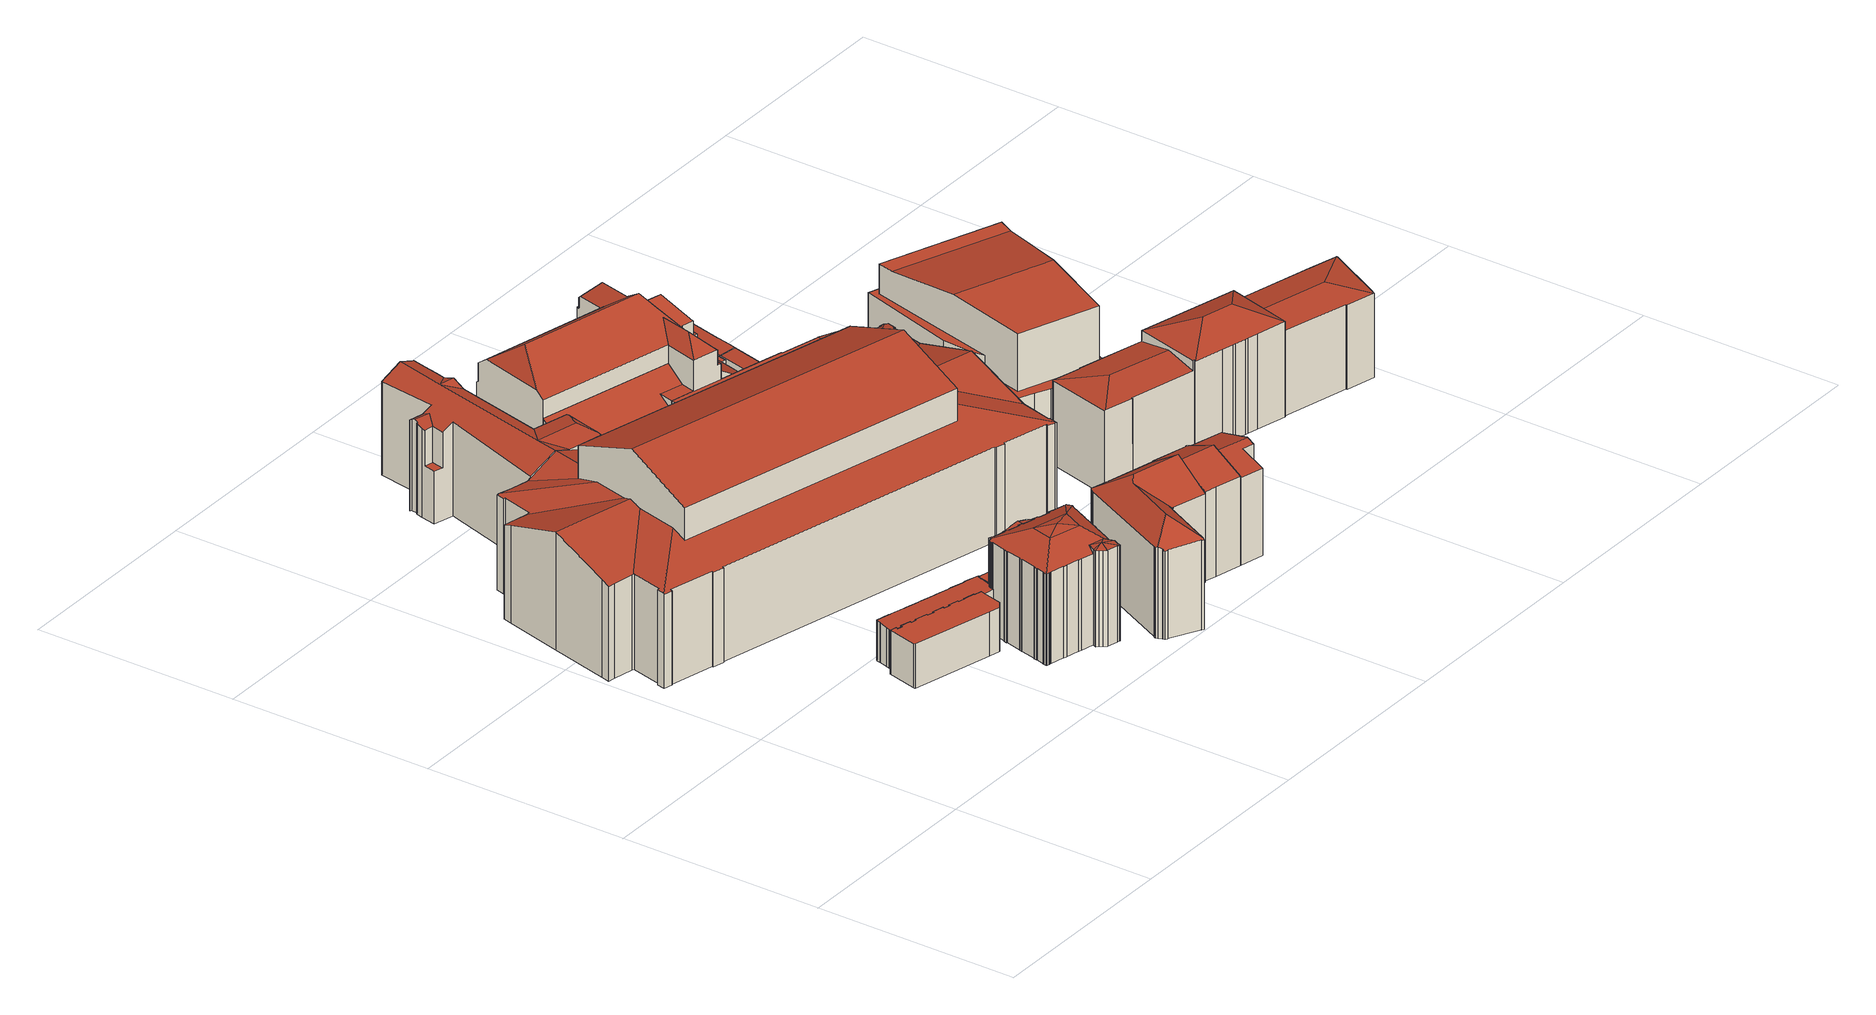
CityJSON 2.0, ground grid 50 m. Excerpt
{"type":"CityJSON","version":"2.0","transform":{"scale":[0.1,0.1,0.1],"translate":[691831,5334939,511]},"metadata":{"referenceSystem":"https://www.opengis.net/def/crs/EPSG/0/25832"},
"CityObjects":{
"building1":{"type":"Building","attributes":{"Gemeindeschluessel":"09162000","HoeheDach":"524.100","HoeheGrund":"513.353","Methode":"9999","NiedrigsteTraufeDesGebaeudes":"524.100","Geometrietyp2DReferenz":"3000","function":"31001_2000","roofType":"1000","measuredHeight":10.75,"storeysAboveGround":2},"geometry":[{"type":"MultiSurface","lod":"2","boundaries":[[[0,1,2,3]],[[4,5,6,7]],[[1,8,9,2]],[[8,4,7,9]],[[10,11,12,13]],[[14,15,16,17]],[[18,19,20,21]],[[11,22,23,12]],[[24,25,26,27]],[[28,29,30,31]],[[32,19,18,33,34,35,22,11,10,36,37,25,24,38,39,29,28,40,41,42,43,44,45,5,4,8,1,0,46,15,14,47,48]],[[5,45,49,6]],[[39,38,50,51]],[[25,37,52,26]],[[44,43,53,54]],[[33,18,21,55]],[[47,14,17,56]],[[48,47,56,57]],[[35,34,58,59]],[[43,42,60,53]],[[29,39,51,30]],[[45,44,54,49]],[[42,41,61,60]],[[46,0,3,62]],[[19,32,63,20]],[[34,33,55,58]],[[40,28,31,64]],[[41,40,64,61]],[[15,46,62,16]],[[38,24,27,50]],[[32,48,57,63]],[[37,36,65,52]],[[57,56,17,16,62,3,2,9,7,6,49,54,53,60,61,64,31,30,51,50,27,26,52,65,13,12,23,59,58,55,21,20,63]],[[36,10,13,65]],[[22,35,59,23]]],"semantics":{"surfaces":[{"type":"WallSurface"},{"type":"RoofSurface"},{"type":"GroundSurface"}],"values":[0,0,0,0,0,0,0,0,0,0,1,0,0,0,0,0,0,0,0,0,0,0,0,0,0,0,0,0,0,0,0,0,2,0,0]}}]},
"building2":{"type":"Building","attributes":{"Gemeindeschluessel":"09162000","HoeheDach":"524.334","HoeheGrund":"514.465","Methode":"1000","NiedrigsteTraufeDesGebaeudes":"523.553","Geometrietyp2DReferenz":"3000","function":"31001_9998","roofType":"1000","measuredHeight":9.87},"geometry":[{"type":"MultiSurface","lod":"2","boundaries":[[[66,67,68,69]],[[70,71,72,73]],[[74,75,76,77]],[[78,79,80,81]],[[82,83,75,74]],[[84,85,70,73,86,87,88,78,81,89,90,91,92,93,94,95,96,97,98,99,100,101,102,103,104,105,106,107,108,109,82,74,77,110,111,112,113,114,115,116,117,118,66,69,119,120,121,122,123,124,125,126,127,128,129,130,131,132,133,134,135,136]],[[121,137,138,122]],[[118,139,67,66]],[[126,140,141,127]],[[103,142,143,104]],[[94,144,145,95]],[[102,146,142,103]],[[90,147,148,91]],[[125,149,140,126]],[[89,81,80,150,147,90]],[[136,151,152,84]],[[122,138,153,123]],[[133,154,155,134]],[[115,156,157,116]],[[119,158,159,120]],[[93,160,144,94]],[[132,161,154,133]],[[98,162,163,99]],[[110,164,165,111]],[[116,157,166,117]],[[123,153,167,124]],[[111,165,168,112]],[[84,152,169,85]],[[170,171,87,86,73,72]],[[129,172,173,130]],[[96,174,175,97]],[[114,176,156,115]],[[69,68,158,119]],[[88,177,79,78]],[[95,145,174,96]],[[130,173,178,131]],[[128,179,172,129]],[[108,180,181,109]],[[106,182,183,107]],[[104,143,184,105]],[[107,183,180,108]],[[131,178,161,132]],[[105,184,182,106]],[[112,168,185,113]],[[166,157,156,176,185,168,165,164,76,75,83,181,180,183,182,184,143,142,146,186,187,163,162,175,174,145,144,160,188,148,147,150,80,79,177,171,170,72,71,169,152,151,189,155,154,161,178,173,172,179,141,140,149,167,153,138,137,159,158,68,67,139]],[[99,163,187,100]],[[109,181,83,82]],[[77,76,164,110]],[[117,166,139,118]],[[87,171,177,88]],[[124,167,149,125]],[[113,185,176,114]],[[97,175,162,98]],[[91,148,188,92]],[[189,151,136,135,134,155]],[[101,186,146,102]],[[100,187,186,101]],[[92,188,160,93]],[[127,141,179,128]],[[120,159,137,121]],[[85,169,71,70]]],"semantics":{"surfaces":[{"type":"WallSurface"},{"type":"GroundSurface"},{"type":"RoofSurface"}],"values":[0,0,0,0,0,1,0,0,0,0,0,0,0,0,0,0,0,0,0,0,0,0,0,0,0,0,0,0,0,0,0,0,0,0,0,0,0,0,0,0,0,0,0,0,2,0,0,0,0,0,0,0,0,0,0,0,0,0,0,0,0]}}]},
"building3":{"type":"Building","attributes":{"Gemeindeschluessel":"09162000","HoeheDach":"538.820","HoeheGrund":"512.660","Methode":"2000","NiedrigsteTraufeDesGebaeudes":"534.851","Geometrietyp2DReferenz":"3000","function":"31001_9998","roofType":"2100","measuredHeight":26.16,"storeysAboveGround":5},"geometry":[{"type":"MultiSurface","lod":"2","boundaries":[[[190,191,192,193]],[[194,195,196,197,198,199,200]],[[201,202,203,204]],[[205,206,207,208]],[[209,210,211,212]],[[194,200,213,214]],[[215,216,217,218]],[[219,220,221,222,223]],[[224,225,226,227]],[[228,229,230,231]],[[232,223,233]],[[234,235,236]],[[237,238,239,240]],[[241,242,243,244]],[[245,246,247,248]],[[249,250,251,252]],[[253,254,255,256]],[[257,198,197]],[[258,259,260,261]],[[262,263,225,224]],[[264,265,196,195]],[[261,260,266,267]],[[268,269,270,271]],[[257,197,196,265,272,266,260,259,273,211,210,274,275,243,242,219,223,276]],[[277,278,279,280]],[[281,282,283,284]],[[267,266,272,285]],[[233,223,222,286,287,288,289,290,291,207,206,251,250,292,293,294,295,296,297,270,269,230,229,298,299,300,301,302,303,304,305,255,254,306,307,308,309,283,282,310,311,312]],[[313,314,315,312,311]],[[240,239,316,317]],[[318,304,303,319]],[[320,257,321]],[[231,230,269,268]],[[322,273,259,258]],[[323,324,325,326]],[[208,207,291,327]],[[328,329,330,331]],[[332,293,292,333]],[[334,335,234,236]],[[244,243,275,336]],[[227,226,329,328]],[[337,310,282,281]],[[338,298,229,228]],[[339,297,296,340]],[[214,213,341,342]],[[343,344,345,346]],[[347,348,349,350]],[[329,226,225,263,351,320,330]],[[352,353,278,277]],[[354,342,341,355]],[[356,300,299,357]],[[358,359,191,190]],[[350,349,360,361]],[[320,362,363,330]],[[364,274,210,209]],[[361,360,238,237]],[[319,303,302,365]],[[285,272,265,264]],[[366,367,246,245]],[[357,299,298,338]],[[368,369,315,314]],[[252,251,206,205]],[[256,255,305,370]],[[371,372,220,219]],[[373,374,375,376]],[[320,321,377,362]],[[276,232,378]],[[280,279,379,380]],[[381,382,286,222,221]],[[383,290,289,384]],[[376,375,202,201]],[[385,301,300,356]],[[204,203,367,366]],[[284,283,309,386]],[[262,236,235,351,263]],[[235,234,335,355,320,351]],[[387,388,353,352]],[[389,287,286,382]],[[199,198,257,320]],[[326,325,348,347]],[[384,289,288,390]],[[248,247,391,392]],[[393,394,216,215]],[[395,377,321]],[[393,396,377,395,394]],[[313,311,310,337]],[[355,341,213,200,199,320]],[[276,223,232]],[[370,305,304,318]],[[331,330,363,397]],[[381,221,220,372]],[[193,192,388,387]],[[346,345,374,373]],[[340,296,295,398]],[[271,270,297,339]],[[232,233,378]],[[399,306,254,253]],[[386,309,308,400]],[[398,295,294,401]],[[402,403,404,405]],[[354,355,335,334]],[[327,291,290,383]],[[378,233,312,315,369,406,407,379,279,278,353,388,192,191,359,316,239,238,360,349,348,325,324,404]],[[408,406,369,368]],[[390,288,287,389]],[[401,294,293,332]],[[380,379,407,409]],[[410,307,306,399]],[[396,397,363,362,377]],[[218,217,344,343]],[[392,391,403,402]],[[336,275,274,364]],[[371,219,242,241]],[[403,391,247,246,367,203,202,375,374,345,344,217,216,394,395,321,257,276,378,404]],[[409,407,406,408]],[[365,302,301,385]],[[405,404,324,323]],[[333,292,250,249]],[[400,308,307,410]],[[194,214,342,354,334,236,262,224,227,328,331,397,396,393,215,218,343,346,373,376,201,204,366,245,248,392,402,405,323,326,347,350,361,237,240,317,358,190,193,387,352,277,280,380,409,408,368,314,313,337,281,284,386,400,410,399,253,256,370,318,319,365,385,356,357,338,228,231,268,271,339,340,398,401,332,333,249,252,205,208,327,383,384,390,389,382,381,372,371,241,244,336,364,209,212,322,258,261,267,285,264,195]],[[212,211,273,322]],[[317,316,359,358]]],"semantics":{"surfaces":[{"type":"WallSurface"},{"type":"RoofSurface"},{"type":"GroundSurface"}],"values":[0,0,0,0,0,0,0,1,0,0,1,0,0,0,0,0,0,0,0,0,0,0,0,1,0,0,0,1,0,0,0,1,0,0,0,0,0,0,0,0,0,0,0,0,0,0,0,1,0,0,0,0,0,1,0,0,0,0,0,0,0,0,0,0,0,1,1,0,0,0,0,0,0,0,0,1,0,0,1,0,0,0,0,0,0,0,1,1,0,0,0,0,0,0,0,1,0,0,0,0,0,0,1,0,0,0,0,0,0,0,0,0,0,1,0,0,0,0,0,2,0,0]}}]},
"building4":{"type":"Building","attributes":{"Gemeindeschluessel":"09162000","HoeheDach":"539.990","HoeheGrund":"514.470","Methode":"2000","NiedrigsteTraufeDesGebaeudes":"527.220","Geometrietyp2DReferenz":"3000","function":"31001_3000","roofType":"3100","measuredHeight":25.52,"storeysAboveGround":3},"geometry":[{"type":"MultiSurface","lod":"2","boundaries":[[[411,412,413,414,415]],[[416,417,418,419,420]],[[421,422,423,424,425,426,427]],[[411,415,428,429]],[[429,428,430,431]],[[432,433,414,413,434,435,436]],[[437,438,439,440,441]],[[418,442,443,419]],[[444,445,446,447]],[[448,449,427,426,450]],[[451,440,439,452,453,433,432,454,455,420,419,443]],[[456,457,458,459]],[[424,423,451]],[[456,454,432,457]],[[460,461,422,421]],[[462,431,430,453,452]],[[416,420,455,463]],[[464,463,455,454,456,459]],[[442,418,417,465,466]],[[425,424,451]],[[467,434,413,412]],[[443,450,426,425,451]],[[468,446,445,469]],[[465,469,445,444,466]],[[465,417,416,463,464,470,467,412,411,429,431,462,438,437,460,421,427,449,468,469]],[[470,464,459,458,436,435]],[[437,441,461,460]],[[439,438,462,452]],[[443,442,466,444,447]],[[449,448,446,468]],[[451,423,422,461,441,440]],[[443,447,446,448,450]],[[457,432,436,458]],[[470,435,434,467]],[[415,414,433,453,430,428]]],"semantics":{"surfaces":[{"type":"WallSurface"},{"type":"RoofSurface"},{"type":"GroundSurface"}],"values":[0,0,0,0,0,1,0,1,1,0,1,1,1,0,0,0,0,0,0,1,0,1,0,0,2,0,0,0,1,0,1,1,0,0,1]}}]},
"building5":{"type":"Building","attributes":{"Gemeindeschluessel":"09162000","HoeheDach":"533.530","HoeheGrund":"514.637","Methode":"2000","NiedrigsteTraufeDesGebaeudes":"524.095","Geometrietyp2DReferenz":"3000","function":"31001_9998","roofType":"3100","measuredHeight":18.89},"geometry":[{"type":"MultiSurface","lod":"2","boundaries":[[[471,472,473,474]],[[475,476,477,478]],[[479,480,481,482]],[[483,484,485,486,487,488,489,490,491,492,493,494,495,496,497,498,499,500,501]],[[502,503,504,505]],[[506,507,508,509]],[[510,511,512,513]],[[514,515,516,517]],[[518,519,520,521]],[[522,486,485,523]],[[524,525,526,527]],[[523,485,484,528]],[[529,530,531,532]],[[533,534,535,536]],[[537,538,539,540]],[[541,542,543,544]],[[509,508,545,546]],[[547,489,488,548]],[[549,550,551,552]],[[553,554,497,496,555]],[[556,557,525,524]],[[513,512,472,471]],[[558,501,500,559]],[[560,499,498,561]],[[562,563,564,565]],[[566,493,492,567]],[[568,569,519,518]],[[570,571,542,541]],[[572,487,486,522]],[[573,574,571,570]],[[482,481,575,576]],[[577,491,490,578]],[[579,580,550,549]],[[581,582,569,568]],[[583,584,574,573]],[[576,575,534,533]],[[552,551,476,475]],[[585,586,503,502]],[[530,529,587,588]],[[529,532,520,519,569,582,589,543,542,571,574,584,558,559,473,472,512,511,587]],[[478,477,517,516]],[[590,591,580,579]],[[592,593,480,479]],[[594,595,596,597]],[[548,488,487,572]],[[540,539,586,585]],[[544,543,589,598]],[[474,473,559,599]],[[600,601,563,562]],[[515,514,602,603]],[[561,498,497,554]],[[604,597,596,495,494]],[[604,494,493,566]],[[514,517,477,476,551,550,580,591,545,508,507,526,525,557,504,503,586,539,538,555,496,495,596,595,605,535,534,575,481,480,593,564,563,601,602]],[[603,602,601,600]],[[598,589,582,581]],[[536,535,605,606]],[[565,564,593,592]],[[527,526,507,506]],[[583,607,483,501,558,584]],[[567,492,491,577]],[[599,559,500,499,560]],[[528,484,483,607]],[[546,545,591,590]],[[588,587,511,510]],[[553,555,538,537]],[[578,490,489,547]],[[515,603,600,562,565,592,479,482,576,533,536,606,594,597,604,566,567,577,578,547,548,572,522,523,528,607,583,573,570,541,544,598,581,568,518,521,531,530,588,510,513,471,474,599,560,561,554,553,537,540,585,502,505,556,524,527,506,509,546,590,579,549,552,475,478,516]],[[505,504,557,556]],[[606,605,595,594]],[[521,520,532,531]]],"semantics":{"surfaces":[{"type":"WallSurface"},{"type":"RoofSurface"},{"type":"GroundSurface"}],"values":[0,0,0,1,0,0,0,0,0,0,0,0,0,0,0,0,0,0,0,0,0,0,0,0,0,0,0,0,0,0,0,0,0,0,0,0,0,0,0,1,0,0,0,0,0,0,0,0,0,0,0,0,0,1,0,0,0,0,0,0,0,0,0,0,0,0,0,2,0,0,0]}}]},
"building6":{"type":"Building","attributes":{"name":"Bayerisches Nationaltheater","Gemeindeschluessel":"09162000","HoeheDach":"553.298","HoeheGrund":"512.402","Methode":"2000","NiedrigsteTraufeDesGebaeudes":"535.312","Geometrietyp2DReferenz":"3000","function":"31001_3000","roofType":"3100","measuredHeight":40.9,"storeysAboveGround":4},"geometry":[{"type":"MultiSurface","lod":"2","boundaries":[[[608,609,610,611]],[[612,613,614,615]],[[616,617,618,619]],[[620,621,622,623,624]],[[625,626,627,628]],[[629,630,631,632]],[[633,634,635,636]],[[637,638,620,624,639,640,641,642]],[[643,644,645,646]],[[647,648,617,616]],[[619,618,649,650]],[[651,652,653,654]],[[655,656,630,629]],[[657,658,659]],[[660,661,609,608]],[[662,663,664,665,666]],[[667,668,669,670]],[[671,672,673,674]],[[675,676,677,678]],[[679,680,681,682]],[[683,684,613,612]],[[685,686,687,688,689]],[[654,653,648,647]],[[690,691,692,693,694]],[[623,622,631,630,656,695,689,688,696,697]],[[698,662,666,419,699]],[[700,673,672,701,702,703,610,609,661,657,659,704,705,696,688,687,681,680,706]],[[682,681,687,686]],[[707,708,709,710]],[[711,712,713,649,618,617,648]],[[714,715,676,675]],[[716,717,718,719,720]],[[721,722,693,692,723,720,719]],[[724,723,692,691]],[[725,706,680,679]],[[624,623,697,639]],[[726,678,677,727,728]],[[685,689,695,729]],[[642,641,668,667]],[[730,703,702,731]],[[660,698,699,658,657,661]],[[732,650,649,713,733]],[[734,735,419,666,665]],[[736,737,652,651]],[[674,673,700,738]],[[670,669,626,625]],[[712,739,727,677,676,715,740,733,713]],[[628,627,741,742]],[[634,645,644,743,744,741,627,626,669,745,746,747,721,719,718,614,613,684,748,635]],[[690,694,737,736]],[[640,639,697]],[[749,750,708,707]],[[636,635,748,751]],[[749,707,710,746,745,697,696,705]],[[704,659,658,699,419,735]],[[620,638,637,642,667,670,625,628,742,752,753,643,646,633,636,751,683,612,615,717,716,724,691,690,736,651,654,647,616,619,650,732,754,714,675,678,726,663,662,698,660,608,611,730,731,755,671,674,738,725,679,682,686,685,729,655,629,632,621]],[[732,733,740,754]],[[634,633,646,645]],[[611,610,703,730]],[[731,702,701,755]],[[700,706,725,738]],[[742,741,744,752]],[[704,735,734,750,749,705]],[[726,728,664,663]],[[729,695,656,655]],[[752,744,743,753]],[[739,734,665,664,728,727]],[[716,720,723,724]],[[753,743,644,643]],[[754,740,715,714]],[[751,748,684,683]],[[711,648,653,652,737,694,693,722]],[[615,614,718,717]],[[755,701,672,671]],[[632,631,622,621]],[[708,750,734,739,712,711,722,721,747,709]],[[746,710,709,747]],[[669,668,641,640,697,745]]],"semantics":{"surfaces":[{"type":"WallSurface"},{"type":"RoofSurface"},{"type":"GroundSurface"}],"values":[0,0,0,0,0,0,0,0,0,0,0,0,0,0,0,0,0,0,0,0,0,0,0,0,1,0,1,0,1,1,0,0,1,0,0,1,0,0,0,0,0,0,1,0,0,0,1,0,1,0,1,1,0,0,1,2,0,0,0,0,0,0,0,0,0,0,1,0,0,0,0,1,0,0,0,0,0,1]}}]},
"building7":{"type":"Building","attributes":{"Gemeindeschluessel":"09162000","HoeheDach":"539.060","HoeheGrund":"511.867","Methode":"2000","NiedrigsteTraufeDesGebaeudes":"533.314","Geometrietyp2DReferenz":"3000","function":"31001_9998","roofType":"2100","measuredHeight":27.19,"storeysAboveGround":5},"geometry":[{"type":"MultiSurface","lod":"2","boundaries":[[[756,757,758,759]],[[760,761,762,763]],[[764,765,766,767]],[[768,769,770,771]],[[772,773,774,775,776,777,762,761,778,758,757,779]],[[780,781,782,783]],[[784,785,786,787]],[[788,776,775,789]],[[790,771,770,791,792]],[[759,758,778,793]],[[794,795,792,791,796,797]],[[783,782,798,799]],[[800,777,776,788]],[[789,775,774,801]],[[802,803,804,805]],[[806,798,782,781,807,797,796,772,779,808]],[[763,762,777,800]],[[809,806,808,810]],[[769,773,772,796,791,770]],[[756,810,808,779,757]],[[811,812,785,784]],[[806,809,799,798]],[[813,804,803,786,785,812,766,765,814,815,794,797,807]],[[768,771,790,816,817,818,764,767,811,784,787,802,805,819,780,783,799,809,810,756,759,793,760,763,800,788,789,801]],[[817,816,795,794,815]],[[767,766,812,811]],[[793,778,761,760]],[[805,804,813,819]],[[787,786,803,802]],[[780,819,813,807,781]],[[790,792,795,816]],[[817,815,814,818]],[[818,814,765,764]],[[769,768,801,774,773]]],"semantics":{"surfaces":[{"type":"WallSurface"},{"type":"RoofSurface"},{"type":"GroundSurface"}],"values":[0,0,0,0,1,0,0,0,0,0,1,0,0,0,0,1,0,0,1,0,0,0,1,2,0,0,0,0,0,0,0,0,0,0]}}]},
"building8":{"type":"Building","attributes":{"Gemeindeschluessel":"09162000","HoeheDach":"534.194","HoeheGrund":"513.772","Methode":"2000","NiedrigsteTraufeDesGebaeudes":"528.634","Geometrietyp2DReferenz":"3000","function":"31001_3000","roofType":"2100","measuredHeight":20.42,"storeysAboveGround":4},"geometry":[{"type":"MultiSurface","lod":"2","boundaries":[[[820,821,822,823,824,825,826]],[[820,827,821]],[[828,826,825,829]],[[830,822,821,827]],[[831,823,822,830,832]],[[831,832,828,829,833]],[[833,824,823,831]],[[829,825,824,833]],[[832,830,827,820,826,828]]],"semantics":{"surfaces":[{"type":"RoofSurface"},{"type":"WallSurface"},{"type":"GroundSurface"}],"values":[0,1,1,0,1,2,1,1,1]}}]},
"building9":{"type":"Building","attributes":{"name":"Residenztheater","Gemeindeschluessel":"09162000","HoeheDach":"546.300","HoeheGrund":"513.426","Methode":"2000","NiedrigsteTraufeDesGebaeudes":"533.711","Geometrietyp2DReferenz":"3000","function":"31001_3000","roofType":"3200","measuredHeight":32.87,"storeysAboveGround":1},"geometry":[{"type":"MultiSurface","lod":"2","boundaries":[[[834,835,836,837,838,839]],[[840,841,842,843]],[[844,845,846]],[[847,839,838,848]],[[838,849,850,848]],[[851,852,835,834]],[[853,854,855]],[[856,857,858,859,850,849]],[[860,861,862,863,853,855,864]],[[865,866,867,868]],[[869,864,855,854,870,871,872,873]],[[847,848,874,875]],[[876,877,862,861,878]],[[879,880,856,862,877]],[[876,878,881]],[[882,883,884,875,874,859,858]],[[871,870,866,865]],[[885,860,864,869]],[[881,878,861,860,886]],[[846,845,887]],[[835,888,889,887,845,844,836]],[[865,868,872,871]],[[890,873,872,868,867,891]],[[879,842,841,892,880]],[[837,863,862,856,849,838]],[[840,882,858,857,892,841]],[[847,875,884,893,894,895,896,897,898,899,851,834,839]],[[888,835,852,900]],[[901,890,891,900,852,851,899]],[[853,863,837,844,846,887,889,866,870,854]],[[902,897,896,903]],[[892,857,856,880]],[[904,886,860,885]],[[843,842,879,877,876,881,886,904]],[[859,874,848,850]],[[905,898,897,902]],[[866,889,888,900,891,867]],[[901,899,898,905]],[[844,837,836]],[[906,907,895,894]],[[883,882,840,843,904,885,869,873,890,901,905,902,903,907,906,908]],[[907,903,896,895]],[[908,906,894,893]],[[883,908,893,884]]],"semantics":{"surfaces":[{"type":"WallSurface"},{"type":"RoofSurface"},{"type":"GroundSurface"}],"values":[0,0,0,0,1,0,1,1,1,0,0,0,1,0,1,0,0,0,1,0,1,1,0,1,1,0,1,1,0,1,0,0,0,0,1,0,1,0,0,0,2,0,0,0]}}]},
"building10":{"type":"Building","attributes":{"Gemeindeschluessel":"09162000","HoeheDach":"537.790","HoeheGrund":"512.235","Methode":"2000","NiedrigsteTraufeDesGebaeudes":"533.865","Geometrietyp2DReferenz":"3000","function":"31001_9998","roofType":"3100","measuredHeight":25.55,"storeysAboveGround":5},"geometry":[{"type":"MultiSurface","lod":"2","boundaries":[[[909,910,911,912,913]],[[911,914,915,916,917,918,919,912]],[[911,910,920,914]],[[917,921,922,918]],[[923,919,918,922]],[[924,925,916,915,926]],[[926,920,910,909,924]],[[926,915,914,920]],[[919,923,913,912]],[[916,925,921,917]],[[923,922,921,925,924,909,913]]],"semantics":{"surfaces":[{"type":"WallSurface"},{"type":"GroundSurface"},{"type":"RoofSurface"}],"values":[0,1,0,0,0,0,2,0,0,0,2]}}]},
"building11":{"type":"Building","attributes":{"Gemeindeschluessel":"09162000","HoeheDach":"531.160","HoeheGrund":"512.472","Methode":"2000","NiedrigsteTraufeDesGebaeudes":"525.210","Geometrietyp2DReferenz":"3000","function":"31001_3000","roofType":"1000","measuredHeight":18.69,"storeysAboveGround":1},"geometry":[{"type":"MultiSurface","lod":"2","boundaries":[[[927,928,929,930]],[[931,932,933,934,935,936]],[[937,938,939,940]],[[941,942,928,943]],[[944,945,946,930,929,947]],[[940,939,946,945]],[[944,947,948,949]],[[950,951,952,953]],[[954,955,956,957]],[[958,959,960,961]],[[962,963,951,950]],[[930,946,939,938,927]],[[964,965,966,967]],[[935,934,965,964]],[[953,952,933,932]],[[968,969,942,941]],[[957,956,970,971]],[[972,973,974,975]],[[951,963,976,960,959,970,956,955,975,974,948,947,929,928,942,969,966,965,934,933,952]],[[954,957,971,958,961,977,962,950,953,932,931,968,941,943,937,940,945,944,949,978,979]],[[978,949,948,974,973]],[[937,943,928,927,938]],[[954,979,972,975,955]],[[971,970,959,958]],[[978,973,972,979]],[[968,931,936,967,966,969]],[[964,967,936,935]],[[977,976,963,962]],[[961,960,976,977]]],"semantics":{"surfaces":[{"type":"WallSurface"},{"type":"RoofSurface"},{"type":"GroundSurface"}],"values":[0,0,0,0,0,0,0,0,0,0,0,1,0,0,0,0,0,1,1,2,0,0,0,0,0,0,1,0,0]}}]},
"building12":{"type":"Building","attributes":{"Gemeindeschluessel":"09162000","HoeheDach":"536.121","HoeheGrund":"512.272","Methode":"2000","NiedrigsteTraufeDesGebaeudes":"533.461","Geometrietyp2DReferenz":"3000","function":"31001_9998","roofType":"3100","measuredHeight":23.85,"storeysAboveGround":5},"geometry":[{"type":"MultiSurface","lod":"2","boundaries":[[[980,981,982,983]],[[984,985,986,987]],[[984,987,988,989,990,991,992,980,983]],[[988,993,994,989]],[[984,983,982,995,985]],[[996,997,998,999,995,982,981]],[[998,990,989,994,999]],[[990,998,997,991]],[[993,986,985,995,999,994]],[[996,992,991,997]],[[992,996,981,980]],[[987,986,993,988]]],"semantics":{"surfaces":[{"type":"WallSurface"},{"type":"GroundSurface"},{"type":"RoofSurface"}],"values":[0,0,1,0,0,2,0,0,2,0,0,0]}}]},
"building13":{"type":"Building","attributes":{"Gemeindeschluessel":"09162000","HoeheDach":"533.144","HoeheGrund":"512.892","Methode":"2000","NiedrigsteTraufeDesGebaeudes":"528.160","Geometrietyp2DReferenz":"3000","function":"31001_3000","roofType":"9999","measuredHeight":20.25,"storeysAboveGround":4},"geometry":[{"type":"MultiSurface","lod":"2","boundaries":[[[1000,938,927,1001]],[[1002,1003,1004,1005]],[[1006,1007,1008,1009]],[[1010,1009,1008,1011]],[[1010,1011,938,1000]],[[1012,1013,1014,1015]],[[1012,1016,1017,1018,1013]],[[1019,1020,1021,1022]],[[1023,1024,1025,1026]],[[1022,1021,1027,1028]],[[1029,1030,1024,1023]],[[1031,1032,1033,1034]],[[1014,1013,1018]],[[1035,1036,1017,1016]],[[1037,1038,1007,1006]],[[927,938,1011,1039,1027,1021,1020,1014,1018,1017,1036,1004,1003,1033,1032,1040]],[[1005,1004,1036,1035]],[[1001,927,1040,1041]],[[1026,1025,1042,1043]],[[1015,1014,1020,1019]],[[1034,1033,1003,1002]],[[1029,1028,1027,1039,1030]],[[1043,1042,1038,1037]],[[1008,1007,1038,1042,1025,1024,1030,1039,1011]],[[1029,1023,1026,1043,1037,1006,1009,1010,1000,1001,1041,1031,1034,1002,1005,1035,1016,1012,1015,1019,1022,1028]],[[1041,1040,1032,1031]]],"semantics":{"surfaces":[{"type":"WallSurface"},{"type":"RoofSurface"},{"type":"GroundSurface"}],"values":[0,0,0,0,0,0,0,0,0,0,0,0,1,0,0,1,0,0,0,0,0,0,0,1,2,0]}}]},
"building14":{"type":"Building","attributes":{"Gemeindeschluessel":"09162000","HoeheDach":"525.775","HoeheGrund":"512.976","Methode":"2000","NiedrigsteTraufeDesGebaeudes":"525.383","Geometrietyp2DReferenz":"3000","function":"31001_3000","roofType":"1000","measuredHeight":12.8},"geometry":[{"type":"MultiSurface","lod":"2","boundaries":[[[1044,1045,1046,1047]],[[1047,1046,1048,1049]],[[1049,1050,1044,1047]],[[1049,1048,1051,1050]],[[1050,1051,1045,1044]],[[1046,1045,1051,1048]]],"semantics":{"surfaces":[{"type":"WallSurface"},{"type":"GroundSurface"},{"type":"RoofSurface"}],"values":[0,0,1,0,0,2]}}]},
"building15":{"type":"Building","attributes":{"Gemeindeschluessel":"09162000","HoeheDach":"521.567","HoeheGrund":"512.550","Methode":"1000","NiedrigsteTraufeDesGebaeudes":"521.567","Geometrietyp2DReferenz":"3000","function":"31001_2000","roofType":"1000","measuredHeight":9.02},"geometry":[{"type":"MultiSurface","lod":"2","boundaries":[[[1052,1053,1054,1055,1056,1057]],[[1057,1058,1059,1052]],[[1059,1058,1060,1061,1062,1063]],[[1060,1058,1057,1056,1055,1061]],[[1052,1059,1063,1053]],[[1063,1062,1061,1055,1054,1053]]],"semantics":{"surfaces":[{"type":"GroundSurface"},{"type":"WallSurface"},{"type":"RoofSurface"}],"values":[0,1,2,1,1,1]}}]},
"building16":{"type":"Building","attributes":{"Gemeindeschluessel":"09162000","HoeheDach":"525.776","HoeheGrund":"512.660","Methode":"2000","NiedrigsteTraufeDesGebaeudes":"525.380","Geometrietyp2DReferenz":"3000","function":"31001_3000","roofType":"1000","measuredHeight":13.12},"geometry":[{"type":"MultiSurface","lod":"2","boundaries":[[[1064,1065,1066,1067,1068,1069,1070,1071,1072,1073,1074,1075,1076,1077]],[[1065,1078,1079,1066]],[[1080,1081,1082,1083,1084,1085,1086,1087,1088,1089]],[[1075,1085,1084,1076]],[[1072,1088,1087,1073]],[[1076,1084,1083,1077]],[[1045,1090,1079,1078,1081,1080,1091,1051]],[[1071,1089,1088,1072]],[[1067,1090,1045,1068]],[[1077,1083,1082,1064]],[[1064,1082,1081,1078,1065]],[[1066,1079,1090,1067]],[[1073,1087,1086,1074]],[[1069,1051,1091,1070]],[[1074,1086,1085,1075]],[[1068,1045,1051,1069]],[[1070,1091,1080,1089,1071]]],"semantics":{"surfaces":[{"type":"GroundSurface"},{"type":"WallSurface"},{"type":"RoofSurface"}],"values":[0,1,2,1,1,1,2,1,1,1,1,1,1,1,1,1,1]}}]},
"building17":{"type":"Building","attributes":{"Gemeindeschluessel":"09162000","HoeheDach":"520.871","HoeheGrund":"512.538","Methode":"2000","NiedrigsteTraufeDesGebaeudes":"517.800","Geometrietyp2DReferenz":"3000","function":"51009_1610","roofType":"2100","measuredHeight":8.33},"geometry":[{"type":"MultiSurface","lod":"2","boundaries":[[[1092,1093,1094,1095]],[[1095,1094,1096,1097]],[[1098,1099,1100,1101]],[[1102,1103,1104,1105]],[[978,1104,1103,1106]],[[1097,1096,1107,979]],[[979,978,1106,1092,1095,1097]],[[1099,1102,1105,1100]],[[1096,1094,1093,1108,1109,1107]],[[1106,1103,1102,1099,1098,1108,1093,1092]],[[1108,1098,1101,1109]],[[979,1107,1109,1101,1100,1105,1104,978]]],"semantics":{"surfaces":[{"type":"WallSurface"},{"type":"RoofSurface"},{"type":"GroundSurface"}],"values":[0,0,1,1,0,0,2,1,1,0,1,0]}}]},
"building18":{"type":"Building","attributes":{"Gemeindeschluessel":"09162000","HoeheDach":"539.109","HoeheGrund":"512.540","Methode":"2000","NiedrigsteTraufeDesGebaeudes":"528.878","Geometrietyp2DReferenz":"3000","function":"31001_9998","roofType":"3200","measuredHeight":26.57,"storeysAboveGround":5},"geometry":[{"type":"MultiSurface","lod":"2","boundaries":[[[1110,1111,1112,1113,1114]],[[1115,1116,1117,1118,1119]],[[1120,1121,1118,1117,1122]],[[1123,1124,1125,1126]],[[1127,1128,1129,1130]],[[1131,1114,1113,1132,1133,1134]],[[1110,1114,1131,1135]],[[1136,1137,1124,1123]],[[1138,1121,1120,1139]],[[1140,1139,1141,1142,1143]],[[1140,1144,1145,1138,1139]],[[1113,1112,1146,1147,1148,1149,1150,1151,1152,1132]],[[1153,1154,1144,1140,1143,1155]],[[1156,1146,1112,1111]],[[1157,1130,1129,1152,1151]],[[1110,1135,1116,1115,1158,1159,1160,1161,1162,1163,1164,1154,1153,1165,1166,1167,1168,1169,1136,1123,1126,1127,1130,1157,1170,1171,1172,1156,1111]],[[1173,1142,1141,1174,1175,1176]],[[1132,1152,1129,1128,1177,1133]],[[1178,1125,1124,1137,1179,1180]],[[1159,1181,1182,1160]],[[1171,1148,1147,1172]],[[1154,1164,1183,1145,1144]],[[1115,1119,1184,1158]],[[1157,1151,1150,1170]],[[1170,1150,1149,1171]],[[1158,1184,1181,1159]],[[1161,1185,1186,1162]],[[1116,1135,1131,1134,1122,1117]],[[1149,1148,1171]],[[1187,1155,1143,1142,1173,1188]],[[1178,1180,1174,1141,1139,1120,1177,1128]],[[1189,1186,1185,1182,1181,1184,1119,1118,1121,1138,1145,1183]],[[1120,1122,1134,1133,1177]],[[1169,1168,1175,1174,1180,1179]],[[1172,1147,1146,1156]],[[1153,1155,1187,1165]],[[1127,1126,1125,1178,1128]],[[1166,1165,1187,1188,1190]],[[1188,1173,1176,1191,1190]],[[1160,1182,1185,1161]],[[1162,1186,1189,1163]],[[1168,1167,1191,1176,1175]],[[1166,1190,1191,1167]],[[1163,1189,1183,1164]],[[1169,1179,1137,1136]]],"semantics":{"surfaces":[{"type":"WallSurface"},{"type":"RoofSurface"},{"type":"GroundSurface"}],"values":[0,0,1,0,0,1,0,0,1,0,1,1,0,0,0,2,1,1,1,0,0,0,0,0,0,0,0,0,0,1,0,1,0,0,0,0,0,0,1,0,0,0,0,0,0]}}]},
"building19":{"type":"Building","attributes":{"Gemeindeschluessel":"09162000","HoeheDach":"538.360","HoeheGrund":"512.404","Methode":"2000","NiedrigsteTraufeDesGebaeudes":"524.120","Geometrietyp2DReferenz":"3000","function":"31001_9998","roofType":"3100","measuredHeight":25.96,"storeysAboveGround":6},"geometry":[{"type":"MultiSurface","lod":"2","boundaries":[[[1192,1193,1194,1195]],[[1196,1197,1198,1199,1200,1201,1202,1203,1204,1205,1206,1192,1195,1207]],[[1206,1208,1193,1192]],[[1209,1210,1211,1212]],[[1213,1214,1215,1216,1217,1212,1211,1218]],[[1209,1212,1217,1219]],[[1200,1220,1221,1201]],[[1222,1223,1224,1225,1226,1227,1228,1216,1215,1229,1230,1231,1221,1220]],[[1205,1232,1208,1206]],[[1202,1231,1230,1203]],[[1213,1233,1234,1235,1194,1193,1208,1232,1236,1237,1214]],[[1196,1207,1235,1226,1225]],[[1196,1225,1224,1197]],[[1204,1203,1230,1229,1237,1236]],[[1234,1233,1238,1210,1209,1219,1228,1227]],[[1204,1236,1232,1205]],[[1210,1238,1218,1211]],[[1215,1214,1237,1229]],[[1226,1235,1234,1227]],[[1224,1223,1198,1197]],[[1222,1220,1200,1199]],[[1201,1221,1231,1202]],[[1195,1194,1235,1207]],[[1213,1218,1238,1233]],[[1228,1219,1217,1216]],[[1198,1223,1222,1199]]],"semantics":{"surfaces":[{"type":"WallSurface"},{"type":"GroundSurface"},{"type":"RoofSurface"}],"values":[0,1,0,2,0,2,0,2,0,0,2,0,0,0,0,0,2,0,0,0,0,0,0,0,0,0]}}]}
},
"vertices":[
[373,411,131],[385,408,131],[385,408,24],[373,411,24],[412,407,131],[411,402,131],[411,402,24],[412,407,24],[386,413,131],[386,413,24],[555,370,131],[560,368,131],[560,368,24],[555,370,24],[359,420,131],[361,419,131],[361,419,24],[359,420,24],[584,298,131],[567,287,131],[567,287,24],[584,298,24],[581,363,131],[581,363,24],[539,374,131],[539,371,131],[539,371,24],[539,374,24],[500,384,131],[499,380,131],[499,380,24],[500,384,24],[540,293,131],[597,350,131],[599,356,131],[581,360,131],[554,367,131],[547,369,131],[515,380,131],[514,376,131],[472,391,131],[472,387,131],[455,392,131],[456,395,131],[425,403,131],[424,399,131],[374,416,131],[342,349,131],[341,344,131],[424,399,24],[515,380,24],[514,376,24],[547,369,24],[456,395,24],[425,403,24],[597,350,24],[342,349,24],[341,344,24],[599,356,24],[581,360,24],[455,392,24],[472,387,24],[374,416,24],[540,293,24],[472,391,24],[554,367,24],
[363,427,35],[363,427,128],[365,434,129],[365,434,35],[643,394,35],[643,394,133],[641,386,132],[641,386,35],[455,392,35],[455,392,126],[456,395,127],[456,395,35],[638,365,35],[638,365,129],[636,357,128],[636,357,35],[472,387,35],[472,387,126],[646,396,35],[644,396,35],[642,386,35],[643,386,35],[642,384,35],[635,358,35],[631,359,35],[628,353,35],[627,349,35],[628,348,35],[627,346,35],[597,350,35],[599,356,35],[581,360,35],[581,363,35],[560,369,35],[555,370,35],[554,367,35],[547,369,35],[539,371,35],[539,374,35],[515,380,35],[514,376,35],[499,380,35],[500,384,35],[472,391,35],[425,403,35],[424,399,35],[411,402,35],[412,407,35],[386,413,35],[385,409,35],[373,411,35],[374,416,35],[361,419,35],[370,454,35],[371,454,35],[373,463,35],[374,466,35],[406,458,35],[412,456,35],[446,447,35],[452,446,35],[486,437,35],[492,436,35],[526,427,35],[532,426,35],[566,417,35],[572,416,35],[606,407,35],[612,406,35],[645,397,35],[646,397,35],[373,463,133],[374,466,133],[361,419,127],[452,446,133],[486,437,133],[539,371,126],[539,374,127],[627,346,126],[597,350,126],[547,369,126],[631,359,128],[628,353,127],[446,447,133],[635,358,128],[646,397,133],[646,396,133],[406,458,133],[606,407,133],[612,406,133],[385,409,126],[373,411,126],[370,454,132],[371,454,132],[628,348,126],[572,416,133],[581,363,127],[560,369,127],[425,403,127],[424,399,126],[374,416,127],[412,456,133],[411,402,126],[644,396,133],[642,386,132],[643,386,132],[526,427,133],[532,426,133],[599,356,126],[581,360,126],[386,413,127],[642,384,132],[566,417,133],[492,436,133],[500,384,127],[472,391,127],[514,376,126],[499,380,126],[515,380,127],[412,407,127],[554,367,126],[555,370,127],[627,349,126],[645,397,133],
[607,263,17],[607,263,240],[616,302,239],[616,302,17],[761,120,17],[782,163,17],[782,163,239],[768,135,239],[768,135,249],[768,133,249],[761,120,249],[632,169,17],[632,169,239],[599,177,239],[599,177,17],[796,324,17],[796,324,240],[797,323,240],[797,323,17],[825,250,17],[825,250,239],[824,250,239],[824,250,17],[762,119,249],[762,119,17],[679,156,17],[679,156,239],[672,158,239],[672,158,17],[849,300,239],[847,306,239],[845,312,239],[844,312,239],[771,259,271],[724,121,17],[724,121,249],[719,128,249],[719,128,17],[726,342,17],[726,342,239],[727,341,239],[727,341,17],[716,244,278],[681,281,271],[752,115,249],[752,115,250],[752,115,17],[595,217,17],[595,217,240],[605,256,240],[605,256,17],[847,295,17],[847,295,239],[846,295,239],[846,295,17],[594,178,17],[594,178,239],[593,178,239],[593,178,17],[766,326,17],[766,326,242],[795,319,242],[795,319,17],[678,356,17],[678,356,239],[686,353,239],[686,353,17],[762,157,249],[807,212,17],[807,212,239],[804,206,239],[804,206,17],[724,122,17],[724,122,249],[782,162,17],[782,162,239],[803,207,239],[803,207,17],[726,337,17],[726,337,242],[755,329,242],[755,329,17],[785,168,239],[806,212,239],[828,256,239],[827,256,239],[746,208,271],[618,310,17],[618,310,239],[627,346,239],[627,346,17],[646,362,17],[646,362,239],[647,362,239],[647,362,17],[785,168,17],[839,314,239],[839,313,240],[807,321,240],[807,322,239],[807,323,239],[798,325,239],[767,331,240],[766,331,240],[766,333,239],[758,335,239],[757,333,240],[756,334,240],[726,343,239],[718,345,239],[717,344,240],[716,344,239],[715,339,242],[686,347,242],[687,351,239],[686,352,239],[677,354,239],[676,355,239],[675,350,242],[646,357,242],[646,363,239],[638,365,239],[636,358,242],[638,365,17],[636,357,17],[636,357,242],[604,256,239],[604,256,17],[687,351,17],[686,347,17],[737,145,255],[722,167,249],[806,212,17],[587,189,17],[587,189,239],[588,188,240],[588,188,17],[798,325,17],[713,136,17],[713,136,249],[709,141,249],[709,141,17],[766,331,17],[767,331,17],[756,114,17],[756,114,249],[827,256,17],[646,363,17],[726,343,17],[756,334,17],[757,333,17],[759,113,249],[759,113,17],[672,159,17],[672,159,239],[639,167,239],[639,167,17],[593,209,17],[593,209,240],[593,210,239],[593,210,17],[725,122,250],[617,310,17],[617,310,239],[758,113,17],[758,113,249],[717,344,17],[718,345,17],[606,263,17],[606,263,239],[594,217,239],[594,217,17],[711,147,249],[709,142,249],[828,256,17],[715,339,17],[597,178,17],[597,178,239],[631,358,17],[631,358,239],[686,352,17],[849,300,17],[847,306,17],[639,166,17],[639,166,239],[632,168,239],[632,168,17],[711,149,249],[668,228,271],[628,348,239],[628,348,17],[845,312,17],[839,314,17],[807,323,17],[807,322,17],[716,344,17],[646,357,17],[615,302,17],[615,302,239],[839,313,17],[807,321,17],[587,179,239],[587,179,17],[680,157,17],[680,157,239],[711,149,239],[711,149,17],[709,142,17],[758,335,17],[677,354,17],[675,350,17],[766,333,17],[587,181,17],[587,181,240],[586,181,239],[586,181,17],[628,353,239],[627,349,239],[628,353,17],[627,349,17],[676,355,17],
[320,1619,35],[317,1600,35],[317,1600,255],[318,1610,259],[320,1619,256],[273,1281,35],[377,1256,35],[377,1256,278],[341,1265,290],[273,1281,254],[477,1667,35],[477,1667,277],[471,1643,277],[463,1612,290],[456,1582,277],[405,1367,277],[405,1367,35],[316,1620,256],[316,1620,35],[316,1622,255],[316,1622,35],[330,1573,249],[357,1601,259],[313,1601,256],[309,1584,251],[308,1578,249],[492,1735,35],[403,1754,35],[403,1754,263],[454,1743,290],[492,1735,277],[379,1256,277],[354,1320,290],[469,1246,279],[479,1286,279],[493,1339,278],[458,1295,290],[495,1345,277],[495,1345,35],[406,1367,277],[425,1621,290],[377,1608,267],[353,1614,255],[323,1542,249],[351,1535,263],[323,1542,162],[330,1573,162],[308,1578,162],[301,1548,162],[484,1700,35],[484,1700,277],[377,1608,35],[351,1535,35],[301,1548,35],[466,1236,35],[466,1236,277],[313,1601,35],[493,1339,35],[479,1286,35],[309,1584,35],
[646,397,36],[646,397,131],[653,395,131],[653,395,36],[816,343,36],[816,343,206],[815,344,206],[815,344,36],[766,326,36],[766,326,218],[767,331,218],[767,331,36],[686,353,209],[686,352,209],[687,351,209],[686,347,209],[715,339,217],[716,344,217],[717,344,218],[718,345,218],[726,343,220],[726,342,220],[727,341,221],[726,337,221],[742,333,225],[750,370,225],[733,375,220],[726,376,218],[693,385,209],[686,387,207],[679,355,207],[813,354,36],[813,354,207],[814,353,207],[814,353,36],[816,349,36],[816,349,206],[818,349,206],[818,349,36],[644,395,36],[644,395,131],[646,396,131],[646,396,36],[811,343,207],[811,343,36],[814,342,36],[814,342,206],[638,365,36],[638,365,131],[642,384,131],[642,384,36],[686,347,36],[687,351,36],[815,351,36],[815,351,207],[816,350,206],[816,350,36],[686,352,36],[641,386,131],[641,386,36],[642,386,36],[642,386,131],[766,333,36],[766,333,219],[758,335,221],[758,335,36],[773,365,36],[773,365,219],[807,356,209],[807,356,36],[675,350,36],[675,350,131],[646,357,131],[646,357,36],[819,348,205],[819,348,36],[717,344,36],[716,344,36],[818,344,36],[818,344,205],[817,343,205],[817,343,36],[766,366,36],[733,375,36],[766,366,221],[815,352,36],[815,352,207],[679,355,131],[686,387,131],[693,385,36],[726,376,36],[797,323,36],[797,323,210],[796,324,210],[796,324,36],[727,341,36],[726,342,36],[646,363,36],[646,363,131],[676,355,36],[676,355,131],[715,339,36],[677,354,36],[677,354,131],[766,331,219],[766,331,36],[726,343,36],[718,345,36],[819,346,36],[819,346,205],[646,362,36],[646,362,131],[678,356,36],[678,356,131],[813,355,36],[813,355,207],[643,394,131],[643,394,36],[647,362,131],[819,347,36],[819,347,205],[795,319,36],[795,319,210],[756,334,36],[756,334,222],[755,329,222],[755,329,36],[647,362,36],[686,387,36],[798,325,36],[798,325,210],[807,323,207],[807,323,36],[726,337,36],[757,333,221],[757,333,36],[686,353,36],
[875,1135,14],[875,1135,246],[876,1140,244],[876,1140,14],[72,780,14],[72,780,245],[72,777,243],[72,777,14],[88,1202,14],[88,1202,251],[93,1222,243],[93,1222,14],[1202,922,14],[1213,965,14],[1213,965,244],[1207,943,244],[1202,922,251],[1100,521,14],[1100,521,243],[1083,527,244],[1083,527,14],[1226,1021,14],[1226,1021,245],[1227,1021,244],[1227,1021,14],[212,746,14],[212,746,245],[211,743,244],[211,743,14],[1169,788,14],[1189,870,14],[1167,781,299],[1127,619,244],[1108,543,244],[1108,543,14],[946,563,14],[946,563,244],[946,566,245],[946,566,14],[51,1060,14],[51,1060,301],[108,1219,243],[108,1219,14],[8,894,14],[8,894,244],[13,915,251],[13,915,14],[1227,1024,14],[1227,1024,245],[445,1241,246],[445,1241,254],[440,1217,254],[466,1236,14],[466,1236,246],[273,1281,14],[224,1293,14],[224,1293,246],[264,1283,247],[273,1281,251],[1111,542,14],[1111,542,243],[1106,520,243],[1106,520,14],[994,1110,14],[994,1110,244],[1018,1104,245],[1018,1104,14],[177,1282,14],[177,1282,245],[183,1304,245],[183,1304,14],[1213,1046,14],[1213,1046,248],[1215,1051,246],[1215,1051,14],[184,753,14],[184,753,245],[1237,1045,14],[1225,1048,14],[1225,1048,246],[1227,1047,246],[1237,1045,243],[75,881,14],[80,880,14],[80,880,245],[78,881,245],[75,881,245],[1231,1023,243],[1011,935,299],[984,826,299],[377,1256,14],[377,1256,277],[1017,1099,246],[993,1105,246],[893,1132,245],[893,1135,244],[347,1160,279],[1025,992,280],[1193,1051,248],[984,826,423],[252,1008,423],[210,842,356],[943,660,356],[252,1011,301],[257,1030,294],[154,1208,243],[181,1282,14],[181,1282,246],[56,803,14],[51,782,14],[51,782,243],[51,784,244],[56,803,244],[220,880,291],[245,981,291],[61,802,246],[61,802,14],[1193,1051,14],[204,1298,14],[187,1303,246],[204,1298,246],[1231,1023,14],[893,1135,14],[893,1132,14],[154,1207,14],[154,1207,243],[293,1174,276],[317,1168,290],[25,892,14],[25,892,244],[1017,1099,14],[279,1116,294],[161,1206,246],[1084,531,245],[1084,531,14],[969,557,244],[970,560,245],[958,721,299],[943,660,277],[210,842,277],[183,750,244],[1025,992,356],[293,1174,356],[183,750,14],[970,560,14],[969,557,14],[161,1206,14],[993,1105,14],
[948,321,9],[948,321,225],[954,320,225],[954,320,9],[988,310,9],[988,310,226],[988,311,225],[988,311,9],[905,7,9],[905,7,226],[905,8,227],[905,8,9],[1070,115,9],[1070,115,224],[985,136,224],[985,136,9],[970,228,281],[1091,198,281],[1111,278,227],[1108,279,227],[994,308,226],[994,310,225],[953,319,226],[945,318,228],[822,68,9],[822,68,228],[824,72,228],[824,72,9],[834,44,9],[834,44,223],[829,47,223],[829,47,9],[994,308,9],[1108,279,9],[974,138,9],[982,136,224],[974,138,230],[953,319,9],[911,7,229],[949,85,230],[953,218,271],[888,88,271],[825,72,228],[825,72,9],[994,310,9],[1111,278,9],[827,52,9],[827,52,226],[828,52,226],[828,52,9],[940,311,226],[824,63,231],[940,312,226],[940,311,9],[940,312,9],[835,45,9],[835,45,224],[824,62,231],[910,4,226],[910,5,227],[949,85,9],[910,5,9],[910,4,9],[824,62,9],
[772,1272,176],[781,1308,201],[841,1293,201],[852,1337,232],[514,1419,232],[495,1345,181],[493,1339,176],[772,1272,201],[493,1339,28],[495,1345,28],[832,1257,201],[852,1337,28],[832,1257,28],[514,1419,28],
[980,1599,240],[980,1599,266],[962,1526,266],[962,1526,276],[952,1480,276],[952,1480,240],[924,1320,24],[924,1320,240],[905,1239,240],[905,1239,24],[955,1527,276],[952,1528,280],[952,1528,276],[992,1471,240],[992,1471,276],[904,1432,326],[946,1422,326],[919,1613,240],[919,1613,266],[575,1509,353],[557,1594,296],[519,1439,293],[923,1359,276],[932,1357,276],[933,1359,277],[963,1352,277],[852,1337,277],[891,1378,312],[914,1322,276],[885,1436,353],[514,1419,278],[905,1539,231],[905,1539,276],[901,1546,268],[901,1546,227],[514,1419,24],[563,1620,276],[563,1620,231],[564,1625,227],[564,1625,24],[964,1352,276],[964,1352,240],[895,1242,276],[895,1241,276],[872,1298,312],[895,1241,240],[923,1359,240],[833,1257,277],[933,1359,24],[975,1349,24],[975,1349,240],[852,1337,24],[832,1257,276],[917,1487,312],[935,1564,312],[917,1486,312],[903,1545,24],[903,1545,271],[932,1357,240],[1004,1478,240],[964,1487,240],[973,1526,240],[991,1603,240],[986,1604,240],[930,1617,240],[921,1619,240],[918,1609,271],[921,1619,24],[986,1604,24],[991,1603,24],[832,1257,24],[930,1617,24],[964,1487,24],[973,1526,24],[1004,1478,24],
[1184,173,268],[1165,91,229],[1165,91,12],[1204,257,12],[1204,257,229],[1099,107,12],[1070,115,12],[1111,278,12],[1114,277,12],[1201,256,12],[1202,257,12],[1099,107,229],[1114,277,229],[1201,256,229],[1202,257,229],[1091,196,268],[1111,278,229],[1070,115,229],
[984,1220,172],[984,1220,202],[1068,1199,202],[1068,1199,172],[493,1339,15],[479,1286,15],[479,1286,202],[487,1317,202],[487,1317,142],[493,1339,142],[986,1231,15],[986,1231,172],[1031,1219,172],[1031,1219,15],[905,1239,15],[905,1239,202],[984,1220,15],[1067,1197,15],[1070,1208,15],[1070,1208,172],[1067,1197,202],[1162,1173,202],[1162,1173,15],[875,1135,15],[875,1135,202],[466,1236,202],[466,1236,15],[1017,1099,15],[1017,1099,202],[1018,1104,202],[1018,1104,15],[993,1105,15],[993,1105,202],[893,1132,202],[893,1132,15],[876,1140,15],[876,1140,202],[766,1246,142],[766,1246,202],[772,1271,202],[772,1271,142],[832,1257,15],[832,1257,202],[994,1110,202],[994,1110,15],[1193,1051,196],[1218,1158,196],[1164,1172,202],[1139,1066,202],[893,1135,202],[893,1135,15],[1218,1158,15],[1193,1051,15],
[1296,232,13],[1296,232,225],[1275,152,251],[1275,152,13],[1269,130,13],[1269,130,245],[1239,137,244],[1239,137,13],[1224,76,13],[1165,91,13],[1204,257,13],[1207,256,13],[1206,255,13],[1224,76,225],[1165,91,225],[1274,150,251],[1206,255,225],[1207,256,225],[1204,257,225],[1184,173,251],
[986,1231,19],[984,1220,19],[975,1349,19],[975,1349,195],[1004,1478,196],[1004,1478,19],[1027,1352,19],[1027,1352,172],[1016,1305,172],[1016,1305,19],[1005,1308,19],[1005,1308,172],[991,1603,19],[991,1603,172],[1069,1585,172],[1069,1585,19],[973,1526,19],[973,1526,221],[975,1536,221],[1066,1570,19],[1066,1570,172],[1057,1533,172],[1057,1533,19],[1051,1453,19],[1051,1453,172],[1054,1453,172],[1054,1453,19],[1051,1506,172],[1051,1506,19],[1062,1503,19],[1062,1503,172],[924,1320,19],[924,1320,221],[933,1359,221],[933,1359,19],[964,1487,19],[964,1487,221],[1031,1351,19],[1031,1351,172],[1052,1506,172],[905,1239,221],[905,1239,19],[1035,1371,172],[1035,1371,19],
[1103,1343,20],[1103,1343,148],[1070,1208,148],[1070,1208,20],[1031,1219,144],[1031,1219,20],[1063,1353,20],[1063,1353,144],
[1324,846,15],[1189,870,15],[1194,890,15],[1202,923,15],[1204,922,15],[1340,898,15],[1340,898,106],[1324,846,106],[1204,922,106],[1202,923,106],[1194,890,106],[1189,870,106],
[1094,1563,17],[1153,1550,17],[1115,1395,17],[1107,1359,17],[1103,1343,17],[1063,1353,17],[1066,1364,17],[1035,1371,17],[1054,1453,17],[1051,1453,17],[1062,1503,17],[1051,1506,17],[1057,1533,17],[1086,1526,17],[1153,1550,148],[1115,1395,148],[1065,1364,144],[1113,1559,144],[1094,1563,145],[1086,1526,145],[1057,1533,148],[1051,1506,148],[1062,1503,147],[1051,1453,147],[1054,1453,146],[1035,1371,146],[1107,1359,148],[1066,1364,144],
[1225,1048,15],[1225,1048,68],[1215,1051,68],[1215,1051,15],[1213,1046,68],[1213,1046,15],[1232,1077,80],[1243,1118,79],[1209,1119,99],[1202,1090,99],[1246,1129,68],[1252,1150,68],[1218,1158,68],[1216,1149,68],[1252,1150,15],[1193,1051,68],[1230,1066,68],[1196,1063,68],
[1885,325,15],[1958,307,15],[1958,307,220],[1956,307,221],[1885,325,221],[1717,366,15],[1718,370,15],[1718,370,247],[1717,367,247],[1717,366,247],[1761,529,246],[1666,465,281],[1720,370,246],[1668,579,15],[1668,579,179],[1971,504,179],[1971,504,15],[1965,478,15],[1965,478,220],[2035,460,220],[2035,460,15],[1885,328,221],[1914,403,236],[1740,447,236],[1720,370,221],[1885,328,15],[1619,592,15],[1619,592,179],[1586,485,281],[1515,591,246],[1475,431,246],[1515,591,220],[1495,508,237],[1475,431,221],[1477,430,247],[1475,426,247],[1961,313,220],[1960,313,221],[2032,451,221],[2032,451,220],[2036,456,220],[2034,457,221],[2035,458,221],[1310,472,15],[1477,430,15],[1310,472,221],[1961,313,15],[2034,457,15],[1643,384,15],[1616,391,15],[1610,392,15],[1582,399,15],[1576,400,15],[1549,407,15],[1475,426,15],[1309,469,15],[1235,488,15],[1276,650,15],[1349,631,15],[1355,658,15],[2036,456,15],[2032,451,15],[1960,313,15],[1338,548,237],[1349,633,220],[1349,631,220],[1277,650,220],[1761,529,220],[1965,478,179],[1355,658,179],[1349,633,179],[1616,391,246],[1610,392,246],[1475,426,246],[1643,384,246],[1582,399,246],[1576,400,246],[1309,469,221],[1238,488,221],[1549,407,246],[1235,488,220],[1276,650,220],
[1737,1104,14],[1737,1104,171],[1631,874,171],[1631,874,14],[1517,671,14],[1460,686,14],[1422,699,14],[1367,720,14],[1332,737,14],[1296,754,14],[1324,846,14],[1340,898,14],[1343,911,14],[1346,981,14],[1418,1224,14],[1585,820,14],[1418,1224,171],[1608,882,274],[1697,1055,244],[1417,1161,244],[1370,972,274],[1427,1201,171],[1346,873,171],[1346,873,131],[1320,771,131],[1320,771,270],[1427,1201,244],[1513,698,270],[1332,737,131],[1296,754,131],[1367,720,131],[1422,699,131],[1460,686,131],[1517,671,131],[1585,820,131],[1568,804,131],[1513,698,131],[1341,905,131],[1340,898,131],[1324,846,131],[1346,981,171],[1716,1091,171],[1568,804,171],[1585,820,171],[1343,911,171],[1341,905,171],[1716,1091,244]
]}
